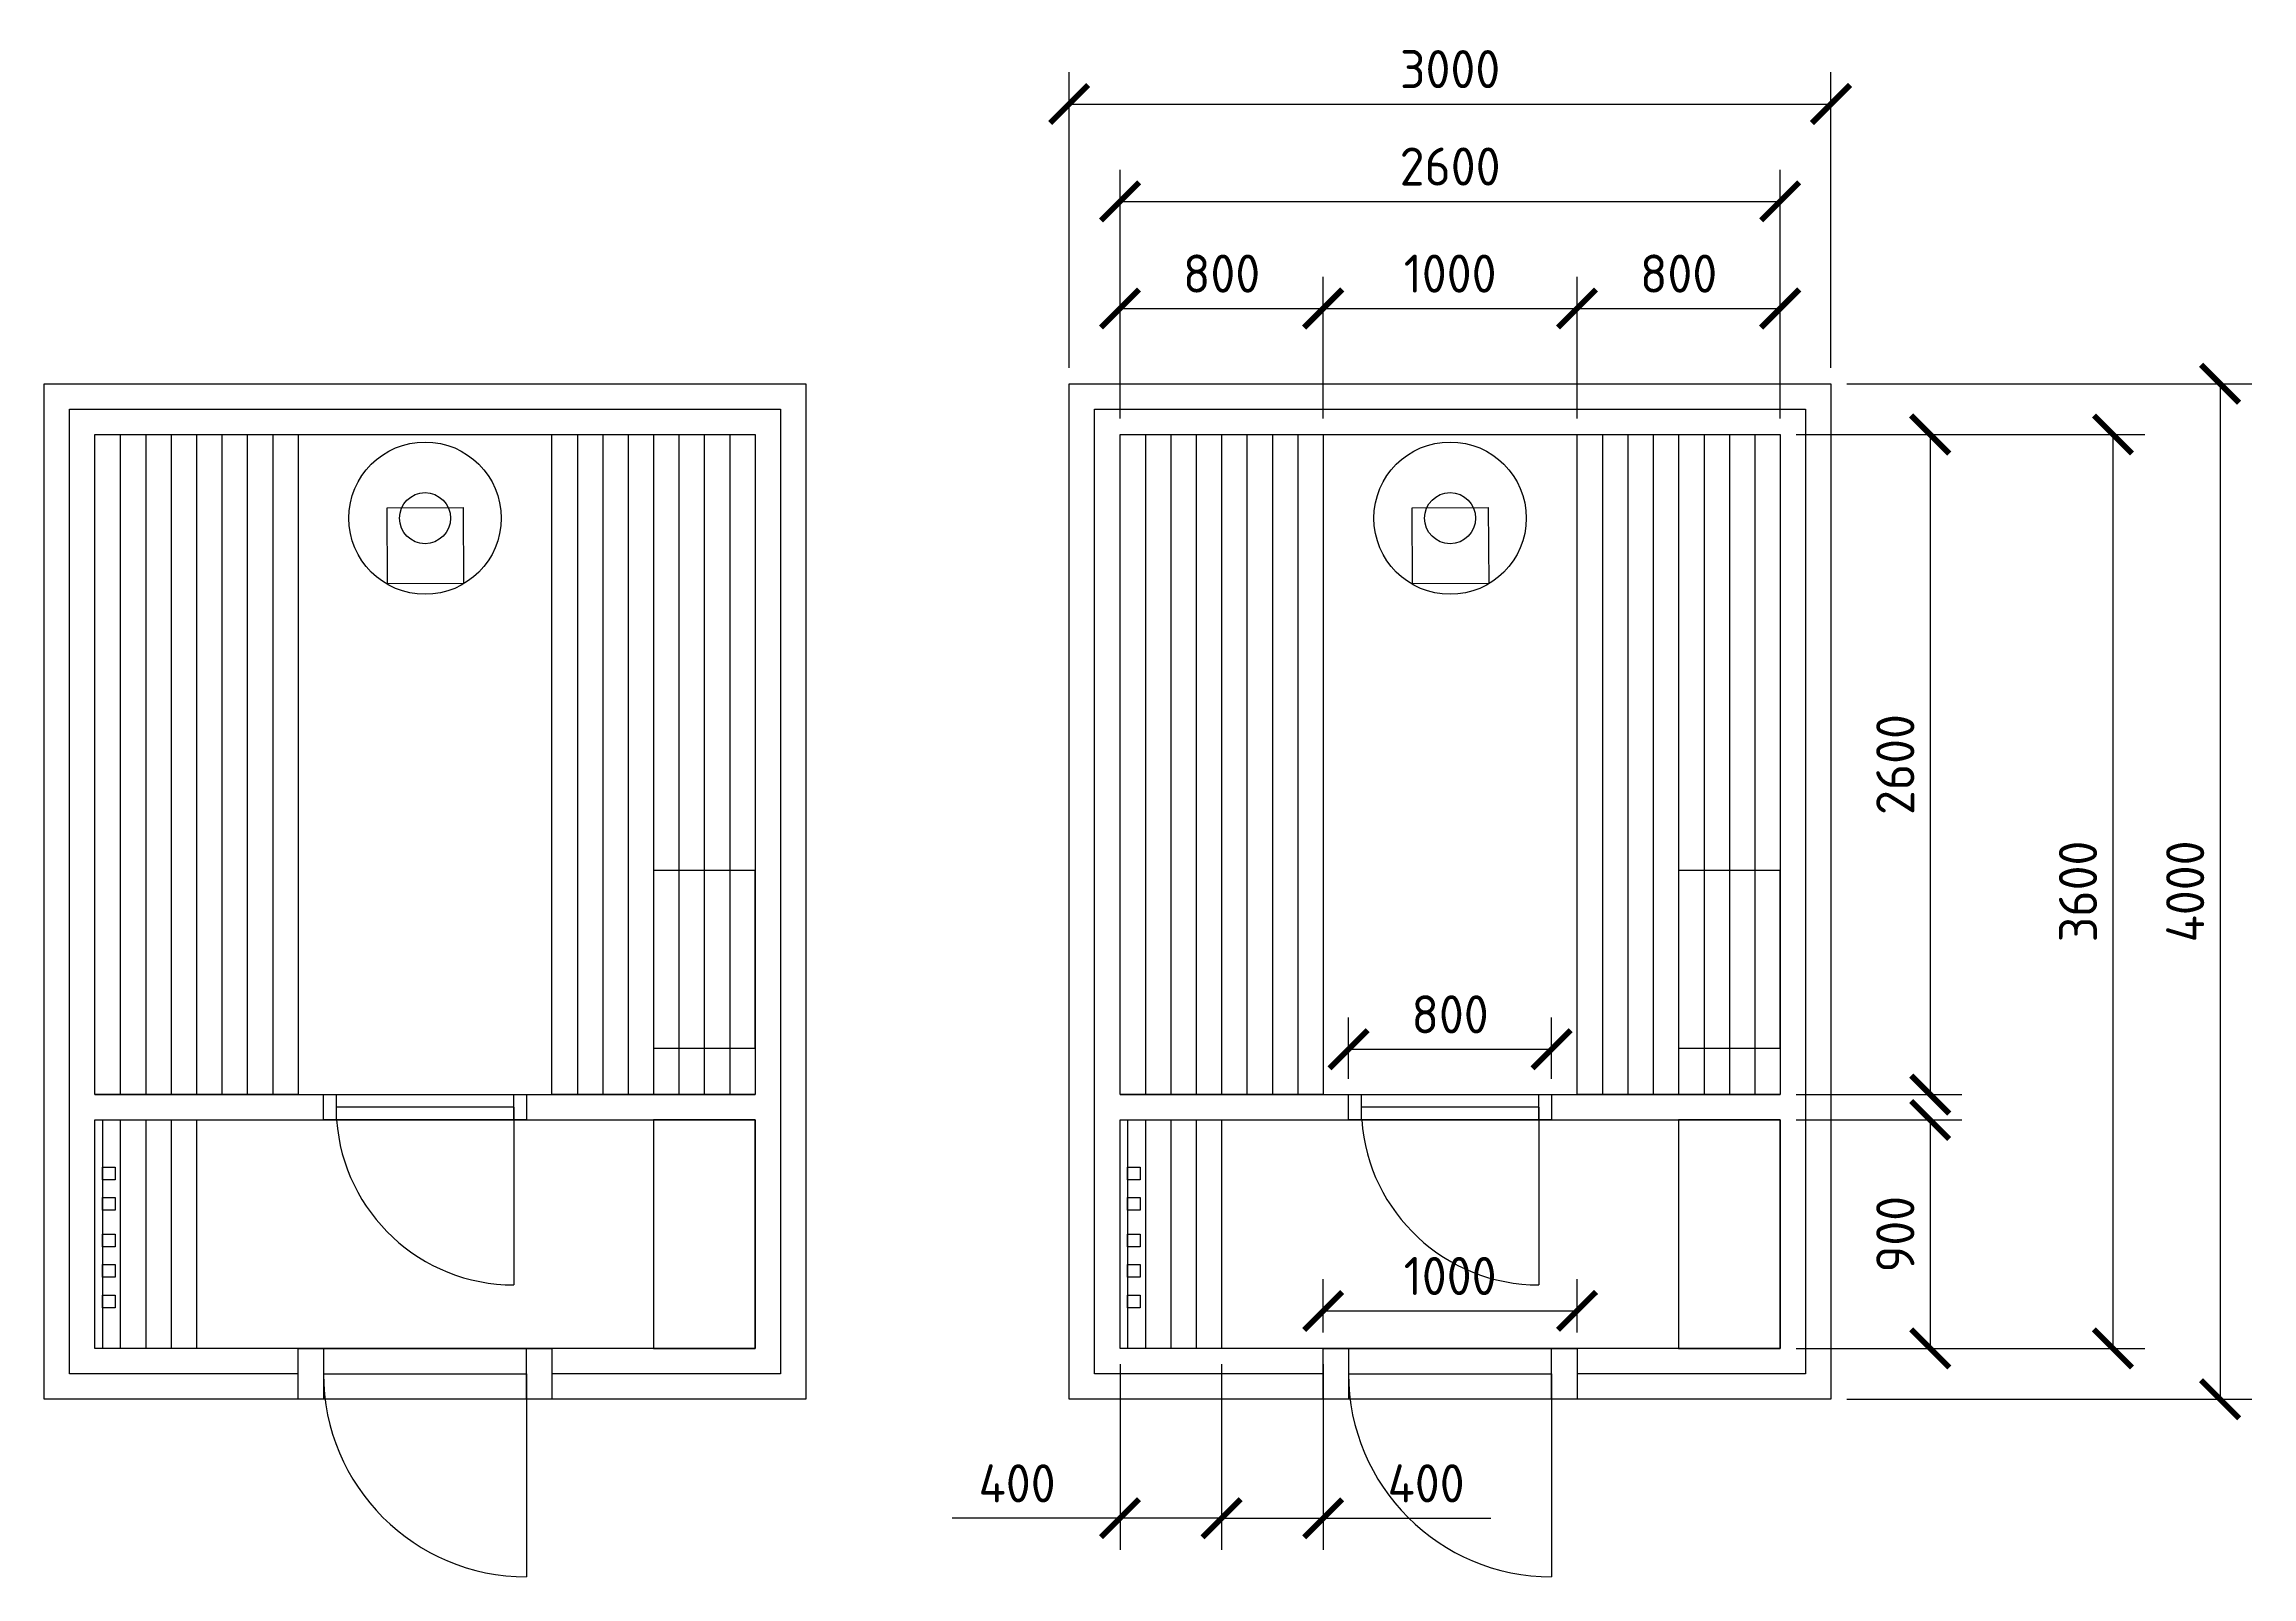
# Model space of a CAD drawing. Header units: millimetres. Extents: x -14813 to 141433, y -60308 to 84383.
# Drawn here: x -9924 to -1229, y 6888 to 12926 of the extents above; entities that cross this region are included whole.
import ezdxf

# ---------------------------------------------------------------- set-up
doc = ezdxf.new("R2010")
doc.units = ezdxf.units.MM
for name, color, linetype, lineweight in [('двери', 5, 'Continuous', 25), ('мебель', 44, 'Continuous', 25), ('оборудование', 30, 'Continuous', 25), ('размер', 1, 'Continuous', 25), ('стены', 7, 'Continuous', 25)]:
    doc.layers.add(name, color=color, linetype=linetype, lineweight=lineweight)
doc.styles.add('Аннотативный', font='')
doc.styles.get('Аннотативный').set_extended_font_data('GOST Common')
doc.dimstyles.new('Аннотативный', dxfattribs={"dimscale": 0, "dimtxt": 1.5, "dimasz": 1.5, "dimexe": 1.25, "dimexo": 0.625, "dimtad": 1, "dimdec": 0, "dimtxsty": 'Аннотативный', "dimblk": 'ARCHTICK', "dimcen": 2.5, "dimadec": 0, "dimazin": 0, "dimtfac": 1, "dimtdec": 0, "dimtmove": 0, "dimatfit": 3, "dimldrblk": 'CLOSEDBLANK', "dimfxl": 1, "dimarcsym": 0})

# ---------------------------------------------------------------- blocks, each defined once
blk = doc.blocks.new('_ArchTick')
at = {"color": 0, "linetype": 'ByBlock', "const_width": 0.15}
blk.add_lwpolyline([(-0.5, -0.5), (0.5, 0.5)], dxfattribs=at)
blk = doc.blocks.new('*D119')
at = {"layer": 'Defpoints', "color": 0, "transparency": 16777216}
for p in [(-2886.4, 12689.9), (-5886.4, 11588), (-2886.4, 11588)]:
    blk.add_point(p, dxfattribs=at)
at = {"layer": 'размер', "color": 0, "lineweight": -2, "transparency": 16777216}
for p, q in [((-5886.4, 11650.5), (-5886.4, 12814.9)), ((-2886.4, 11650.5), (-2886.4, 12814.9)), ((-5886.4, 12689.9), (-2886.4, 12689.9))]:
    blk.add_line(p, q, dxfattribs=at)
at = {"layer": 'размер', "color": 0, "lineweight": -2, "transparency": 16777216, "xscale": 150, "yscale": 150, "zscale": 150, "rotation": 180}
blk.add_blockref('_ArchTick', (-5886.4, 12689.9), dxfattribs=at)
at = {"layer": 'размер', "color": 0, "lineweight": -2, "transparency": 16777216, "xscale": 150, "yscale": 150, "zscale": 150}
blk.add_blockref('_ArchTick', (-2886.4, 12689.9), dxfattribs=at)
at = {"layer": 'размер', "color": 0, "transparency": 16777216, "insert": (-4386.4, 12827.4), "char_height": 150, "attachment_point": 5, "style": 'Аннотативный'}
blk.add_mtext('3000', dxfattribs=at)
blk = doc.blocks.new('_ClosedBlank')
at = {"color": 0, "linetype": 'ByBlock', "lineweight": -2}
for p, q in [((-1, 0.2), (0, 0)), ((-1, 0.2), (-1, -0.2)), ((0, 0), (-1, -0.2))]:
    blk.add_line(p, q, dxfattribs=at)
blk = doc.blocks.new('*D120')
at = {"layer": 'Defpoints', "color": 0, "transparency": 16777216}
for p in [(-3086.4, 12306.3), (-5686.4, 11388), (-3086.4, 11388)]:
    blk.add_point(p, dxfattribs=at)
at = {"layer": 'размер', "color": 0, "lineweight": -2, "transparency": 16777216}
for p, q in [((-5686.4, 11450.5), (-5686.4, 12431.3)), ((-3086.4, 11450.5), (-3086.4, 12431.3)), ((-5686.4, 12306.3), (-3086.4, 12306.3))]:
    blk.add_line(p, q, dxfattribs=at)
at = {"layer": 'размер', "color": 0, "lineweight": -2, "transparency": 16777216, "xscale": 150, "yscale": 150, "zscale": 150, "rotation": 180}
blk.add_blockref('_ArchTick', (-5686.4, 12306.3), dxfattribs=at)
at = {"layer": 'размер', "color": 0, "lineweight": -2, "transparency": 16777216, "xscale": 150, "yscale": 150, "zscale": 150}
blk.add_blockref('_ArchTick', (-3086.4, 12306.3), dxfattribs=at)
at = {"layer": 'размер', "color": 0, "transparency": 16777216, "insert": (-4386.4, 12443.8), "char_height": 150, "attachment_point": 5, "style": 'Аннотативный'}
blk.add_mtext('2600', dxfattribs=at)
blk = doc.blocks.new('*D121')
at = {"layer": 'Defpoints', "color": 0, "transparency": 16777216}
for p in [(-4886.4, 11884.4), (-5686.4, 11388), (-4886.4, 11388)]:
    blk.add_point(p, dxfattribs=at)
at = {"layer": 'размер', "color": 0, "lineweight": -2, "transparency": 16777216}
for p, q in [((-5686.4, 11450.5), (-5686.4, 12009.4)), ((-4886.4, 11450.5), (-4886.4, 12009.4)), ((-5686.4, 11884.4), (-4886.4, 11884.4))]:
    blk.add_line(p, q, dxfattribs=at)
at = {"layer": 'размер', "color": 0, "lineweight": -2, "transparency": 16777216, "xscale": 150, "yscale": 150, "zscale": 150, "rotation": 180}
blk.add_blockref('_ArchTick', (-5686.4, 11884.4), dxfattribs=at)
at = {"layer": 'размер', "color": 0, "lineweight": -2, "transparency": 16777216, "xscale": 150, "yscale": 150, "zscale": 150}
blk.add_blockref('_ArchTick', (-4886.4, 11884.4), dxfattribs=at)
at = {"layer": 'размер', "color": 0, "transparency": 16777216, "insert": (-5286.4, 12021.9), "char_height": 150, "attachment_point": 5, "style": 'Аннотативный'}
blk.add_mtext('800', dxfattribs=at)
blk = doc.blocks.new('*D122')
at = {"layer": 'Defpoints', "color": 0, "transparency": 16777216}
for p in [(-3886.4, 11884.4), (-4886.4, 11388), (-3886.4, 11388)]:
    blk.add_point(p, dxfattribs=at)
at = {"layer": 'размер', "color": 0, "lineweight": -2, "transparency": 16777216}
for p, q in [((-4886.4, 11450.5), (-4886.4, 12009.4)), ((-3886.4, 11450.5), (-3886.4, 12009.4)), ((-4886.4, 11884.4), (-3886.4, 11884.4))]:
    blk.add_line(p, q, dxfattribs=at)
at = {"layer": 'размер', "color": 0, "lineweight": -2, "transparency": 16777216, "xscale": 150, "yscale": 150, "zscale": 150, "rotation": 180}
blk.add_blockref('_ArchTick', (-4886.4, 11884.4), dxfattribs=at)
at = {"layer": 'размер', "color": 0, "lineweight": -2, "transparency": 16777216, "xscale": 150, "yscale": 150, "zscale": 150}
blk.add_blockref('_ArchTick', (-3886.4, 11884.4), dxfattribs=at)
at = {"layer": 'размер', "color": 0, "transparency": 16777216, "insert": (-4386.4, 12021.9), "char_height": 150, "attachment_point": 5, "style": 'Аннотативный'}
blk.add_mtext('1000', dxfattribs=at)
blk = doc.blocks.new('*D123')
at = {"layer": 'Defpoints', "color": 0, "transparency": 16777216}
for p in [(-3086.4, 11884.4), (-3886.4, 11388), (-3086.4, 11388)]:
    blk.add_point(p, dxfattribs=at)
at = {"layer": 'размер', "color": 0, "lineweight": -2, "transparency": 16777216}
for p, q in [((-3886.4, 11450.5), (-3886.4, 12009.4)), ((-3086.4, 11450.5), (-3086.4, 12009.4)), ((-3886.4, 11884.4), (-3086.4, 11884.4))]:
    blk.add_line(p, q, dxfattribs=at)
at = {"layer": 'размер', "color": 0, "lineweight": -2, "transparency": 16777216, "xscale": 150, "yscale": 150, "zscale": 150, "rotation": 180}
blk.add_blockref('_ArchTick', (-3886.4, 11884.4), dxfattribs=at)
at = {"layer": 'размер', "color": 0, "lineweight": -2, "transparency": 16777216, "xscale": 150, "yscale": 150, "zscale": 150}
blk.add_blockref('_ArchTick', (-3086.4, 11884.4), dxfattribs=at)
at = {"layer": 'размер', "color": 0, "transparency": 16777216, "insert": (-3486.4, 12021.9), "char_height": 150, "attachment_point": 5, "style": 'Аннотативный'}
blk.add_mtext('800', dxfattribs=at)
blk = doc.blocks.new('*D124')
at = {"layer": 'Defpoints', "color": 0, "transparency": 16777216}
for p in [(-3086.4, 11388), (-3086.4, 7788), (-1775.9, 7788)]:
    blk.add_point(p, dxfattribs=at)
at = {"layer": 'размер', "color": 0, "lineweight": -2, "transparency": 16777216}
for p, q in [((-3023.9, 11388), (-1650.9, 11388)), ((-1775.9, 11388), (-1775.9, 7788)), ((-3023.9, 7788), (-1650.9, 7788))]:
    blk.add_line(p, q, dxfattribs=at)
at = {"layer": 'размер', "color": 0, "lineweight": -2, "transparency": 16777216, "xscale": 150, "yscale": 150, "zscale": 150}
for p, rotation in [((-1775.9, 11388), 90), ((-1775.9, 7788), 270)]:
    blk.add_blockref('_ArchTick', p, dxfattribs=dict(at, rotation=rotation))
at = {"layer": 'размер', "color": 0, "transparency": 16777216, "insert": (-1913.4, 9588), "char_height": 150, "attachment_point": 5, "rotation": 90, "style": 'Аннотативный'}
blk.add_mtext('3600', dxfattribs=at)
blk = doc.blocks.new('*D125')
at = {"layer": 'Defpoints', "color": 0, "transparency": 16777216}
for p in [(-2886.4, 11588), (-2886.4, 7588), (-1353.8, 7588)]:
    blk.add_point(p, dxfattribs=at)
at = {"layer": 'размер', "color": 0, "lineweight": -2, "transparency": 16777216}
for p, q in [((-2823.9, 11588), (-1228.8, 11588)), ((-1353.8, 11588), (-1353.8, 7588)), ((-2823.9, 7588), (-1228.8, 7588))]:
    blk.add_line(p, q, dxfattribs=at)
at = {"layer": 'размер', "color": 0, "lineweight": -2, "transparency": 16777216, "xscale": 150, "yscale": 150, "zscale": 150}
for p, rotation in [((-1353.8, 11588), 90), ((-1353.8, 7588), 270)]:
    blk.add_blockref('_ArchTick', p, dxfattribs=dict(at, rotation=rotation))
at = {"layer": 'размер', "color": 0, "transparency": 16777216, "insert": (-1491.3, 9588), "char_height": 150, "attachment_point": 5, "rotation": 90, "style": 'Аннотативный'}
blk.add_mtext('4000', dxfattribs=at)
blk = doc.blocks.new('*D126')
at = {"layer": 'Defpoints', "color": 0, "transparency": 16777216}
for p in [(-3086.4, 11388), (-3086.4, 8788), (-2495.5, 8788)]:
    blk.add_point(p, dxfattribs=at)
at = {"layer": 'размер', "color": 0, "lineweight": -2, "transparency": 16777216}
for p, q in [((-3023.9, 11388), (-2370.5, 11388)), ((-2495.5, 11388), (-2495.5, 8788)), ((-3023.9, 8788), (-2370.5, 8788))]:
    blk.add_line(p, q, dxfattribs=at)
at = {"layer": 'размер', "color": 0, "lineweight": -2, "transparency": 16777216, "xscale": 150, "yscale": 150, "zscale": 150}
for p, rotation in [((-2495.5, 11388), 90), ((-2495.5, 8788), 270)]:
    blk.add_blockref('_ArchTick', p, dxfattribs=dict(at, rotation=rotation))
at = {"layer": 'размер', "color": 0, "transparency": 16777216, "insert": (-2633, 10088), "char_height": 150, "attachment_point": 5, "rotation": 90, "style": 'Аннотативный'}
blk.add_mtext('2600', dxfattribs=at)
blk = doc.blocks.new('*D127')
at = {"layer": 'Defpoints', "color": 0, "transparency": 16777216}
for p in [(-3086.4, 8688), (-3086.4, 7788), (-2495.5, 7788)]:
    blk.add_point(p, dxfattribs=at)
at = {"layer": 'размер', "color": 0, "lineweight": -2, "transparency": 16777216}
for p, q in [((-3023.9, 8688), (-2370.5, 8688)), ((-2495.5, 8688), (-2495.5, 7788)), ((-3023.9, 7788), (-2370.5, 7788))]:
    blk.add_line(p, q, dxfattribs=at)
at = {"layer": 'размер', "color": 0, "lineweight": -2, "transparency": 16777216, "xscale": 150, "yscale": 150, "zscale": 150}
for p, rotation in [((-2495.5, 8688), 90), ((-2495.5, 7788), 270)]:
    blk.add_blockref('_ArchTick', p, dxfattribs=dict(at, rotation=rotation))
at = {"layer": 'размер', "color": 0, "transparency": 16777216, "insert": (-2633, 8238), "char_height": 150, "attachment_point": 5, "rotation": 90, "style": 'Аннотативный'}
blk.add_mtext('900', dxfattribs=at)
blk = doc.blocks.new('*D128')
at = {"layer": 'Defpoints', "color": 0, "transparency": 16777216}
for p in [(-3986.4, 8966.4), (-4786.4, 8788), (-3986.4, 8788)]:
    blk.add_point(p, dxfattribs=at)
at = {"layer": 'размер', "color": 0, "lineweight": -2, "transparency": 16777216}
for p, q in [((-4786.4, 8850.5), (-4786.4, 9091.4)), ((-3986.4, 8850.5), (-3986.4, 9091.4)), ((-4786.4, 8966.4), (-3986.4, 8966.4))]:
    blk.add_line(p, q, dxfattribs=at)
at = {"layer": 'размер', "color": 0, "lineweight": -2, "transparency": 16777216, "xscale": 150, "yscale": 150, "zscale": 150, "rotation": 180}
blk.add_blockref('_ArchTick', (-4786.4, 8966.4), dxfattribs=at)
at = {"layer": 'размер', "color": 0, "lineweight": -2, "transparency": 16777216, "xscale": 150, "yscale": 150, "zscale": 150}
blk.add_blockref('_ArchTick', (-3986.4, 8966.4), dxfattribs=at)
at = {"layer": 'размер', "color": 0, "transparency": 16777216, "insert": (-4386.4, 9103.9), "char_height": 150, "attachment_point": 5, "style": 'Аннотативный'}
blk.add_mtext('800', dxfattribs=at)
blk = doc.blocks.new('*D129')
at = {"layer": 'Defpoints', "color": 0, "transparency": 16777216}
for p in [(-5686.4, 7788), (-5286.4, 7788), (-5686.4, 7118.9)]:
    blk.add_point(p, dxfattribs=at)
at = {"layer": 'размер', "color": 0, "lineweight": -2, "transparency": 16777216}
for p, q in [((-5686.4, 7725.5), (-5686.4, 6993.9)), ((-5286.4, 7725.5), (-5286.4, 6993.9)), ((-5686.4, 7118.9), (-6347.1, 7118.9)), ((-5286.4, 7118.9), (-5686.4, 7118.9))]:
    blk.add_line(p, q, dxfattribs=at)
at = {"layer": 'размер', "color": 0, "lineweight": -2, "transparency": 16777216, "xscale": 150, "yscale": 150, "zscale": 150, "rotation": 180}
blk.add_blockref('_ArchTick', (-5686.4, 7118.9), dxfattribs=at)
at = {"layer": 'размер', "color": 0, "lineweight": -2, "transparency": 16777216, "xscale": 150, "yscale": 150, "zscale": 150}
blk.add_blockref('_ArchTick', (-5286.4, 7118.9), dxfattribs=at)
at = {"layer": 'размер', "color": 0, "transparency": 16777216, "insert": (-6091.8, 7256.4), "char_height": 150, "attachment_point": 5, "style": 'Аннотативный'}
blk.add_mtext('400', dxfattribs=at)
blk = doc.blocks.new('*D130')
at = {"layer": 'Defpoints', "color": 0, "transparency": 16777216}
for p in [(-5286.4, 7788), (-4886.4, 7788), (-4886.4, 7118.9)]:
    blk.add_point(p, dxfattribs=at)
at = {"layer": 'размер', "color": 0, "lineweight": -2, "transparency": 16777216}
for p, q in [((-5286.4, 7725.5), (-5286.4, 6993.9)), ((-4886.4, 7725.5), (-4886.4, 6993.9)), ((-5286.4, 7118.9), (-4886.4, 7118.9)), ((-4886.4, 7118.9), (-4225.7, 7118.9))]:
    blk.add_line(p, q, dxfattribs=at)
at = {"layer": 'размер', "color": 0, "lineweight": -2, "transparency": 16777216, "xscale": 150, "yscale": 150, "zscale": 150, "rotation": 180}
blk.add_blockref('_ArchTick', (-5286.4, 7118.9), dxfattribs=at)
at = {"layer": 'размер', "color": 0, "lineweight": -2, "transparency": 16777216, "xscale": 150, "yscale": 150, "zscale": 150}
blk.add_blockref('_ArchTick', (-4886.4, 7118.9), dxfattribs=at)
at = {"layer": 'размер', "color": 0, "transparency": 16777216, "insert": (-4481, 7256.4), "char_height": 150, "attachment_point": 5, "style": 'Аннотативный'}
blk.add_mtext('400', dxfattribs=at)
blk = doc.blocks.new('*D131')
at = {"layer": 'Defpoints', "color": 0, "transparency": 16777216}
for p in [(-3886.4, 7935.7), (-4886.4, 7788), (-3886.4, 7788)]:
    blk.add_point(p, dxfattribs=at)
at = {"layer": 'размер', "color": 0, "lineweight": -2, "transparency": 16777216}
for p, q in [((-4886.4, 7850.5), (-4886.4, 8060.7)), ((-3886.4, 7850.5), (-3886.4, 8060.7)), ((-4886.4, 7935.7), (-3886.4, 7935.7))]:
    blk.add_line(p, q, dxfattribs=at)
at = {"layer": 'размер', "color": 0, "lineweight": -2, "transparency": 16777216, "xscale": 150, "yscale": 150, "zscale": 150, "rotation": 180}
blk.add_blockref('_ArchTick', (-4886.4, 7935.7), dxfattribs=at)
at = {"layer": 'размер', "color": 0, "lineweight": -2, "transparency": 16777216, "xscale": 150, "yscale": 150, "zscale": 150}
blk.add_blockref('_ArchTick', (-3886.4, 7935.7), dxfattribs=at)
at = {"layer": 'размер', "color": 0, "transparency": 16777216, "insert": (-4386.4, 8073.2), "char_height": 150, "attachment_point": 5, "style": 'Аннотативный'}
blk.add_mtext('1000', dxfattribs=at)

msp = doc.modelspace()

# ---------------------------------------------------------------- linework, layer by layer
at = {"layer": 'двери'}
for p, q in [((-8823.6, 7688), (-8023.6, 7688)), ((-8023.6, 7688), (-8023.6, 6888)), ((-4786.4, 7688), (-3986.4, 7688)), ((-3986.4, 7688), (-3986.4, 6888))]:
    msp.add_line(p, q, dxfattribs=at)
for points in [[(-8423.6, 8788), (-8023.6, 8788), (-8023.6, 8688), (-8823.6, 8688), (-8823.6, 8788), (-8023.6, 8788)], [(-8823.6, 8788), (-8773.6, 8788), (-8773.6, 8688), (-8823.6, 8688), (-8823.6, 8788)], [(-8073.6, 8788), (-8023.6, 8788), (-8023.6, 8688), (-8073.6, 8688), (-8073.6, 8788)], [(-4386.4, 8788), (-3986.4, 8788), (-3986.4, 8688), (-4786.4, 8688), (-4786.4, 8788), (-3986.4, 8788)], [(-4786.4, 8788), (-4736.4, 8788), (-4736.4, 8688), (-4786.4, 8688), (-4786.4, 8788)], [(-4036.4, 8788), (-3986.4, 8788), (-3986.4, 8688), (-4036.4, 8688), (-4036.4, 8788)], [(-8073.6, 8738), (-8773.6, 8738)], [(-8073.6, 8738), (-8073.6, 8038)], [(-4036.4, 8738), (-4736.4, 8738)], [(-4036.4, 8738), (-4036.4, 8038)], [(-8423.6, 7788), (-7923.6, 7788), (-7923.6, 7588), (-8923.6, 7588), (-8923.6, 7788), (-7923.6, 7788)], [(-8923.6, 7788), (-8823.6, 7788), (-8823.6, 7588), (-8923.6, 7588), (-8923.6, 7788)], [(-8023.6, 7788), (-7923.6, 7788), (-7923.6, 7588), (-8023.6, 7588), (-8023.6, 7788)], [(-4386.4, 7788), (-3886.4, 7788), (-3886.4, 7588), (-4886.4, 7588), (-4886.4, 7788), (-3886.4, 7788)], [(-4886.4, 7788), (-4786.4, 7788), (-4786.4, 7588), (-4886.4, 7588), (-4886.4, 7788)], [(-3986.4, 7788), (-3886.4, 7788), (-3886.4, 7588), (-3986.4, 7588), (-3986.4, 7788)]]:
    msp.add_lwpolyline(points, dxfattribs=at)
for centre, radius, start in [((-8073.6, 8738), 700, 184.09604), ((-4036.4, 8738), 700, 184.09604), ((-8023.6, 7688), 800, 180), ((-3986.4, 7688), 800, 180)]:
    msp.add_arc(centre, radius, start, 270, dxfattribs=at)
at = {"layer": 'мебель'}
for p, q in [((-9623.6, 11388), (-9623.6, 8788)), ((-9623.6, 11388), (-9623.6, 8788)), ((-9523.6, 11388), (-9523.6, 8788)), ((-9423.6, 11388), (-9423.6, 8788)), ((-9423.6, 11388), (-9423.6, 8788)), ((-9423.6, 11388), (-9423.6, 8788)), ((-9323.6, 11388), (-9323.6, 8788)), ((-9223.6, 11388), (-9223.6, 8788)), ((-9123.6, 11388), (-9123.6, 8788)), ((-9023.6, 11388), (-9023.6, 8788)), ((-7823.6, 11388), (-7823.6, 8788)), ((-7823.6, 11388), (-7823.6, 8788)), ((-7723.6, 11388), (-7723.6, 8788)), ((-7623.6, 11388), (-7623.6, 8788)), ((-7623.6, 11388), (-7623.6, 8788)), ((-7623.6, 11388), (-7623.6, 8788)), ((-7523.6, 11388), (-7523.6, 8788)), ((-7423.6, 11388), (-7423.6, 8788)), ((-7323.6, 11388), (-7323.6, 8788)), ((-7223.6, 11388), (-7223.6, 8788)), ((-5586.4, 11388), (-5586.4, 8788)), ((-5586.4, 11388), (-5586.4, 8788)), ((-5486.4, 11388), (-5486.4, 8788)), ((-5386.4, 11388), (-5386.4, 8788)), ((-5386.4, 11388), (-5386.4, 8788)), ((-5386.4, 11388), (-5386.4, 8788)), ((-5286.4, 11388), (-5286.4, 8788)), ((-5186.4, 11388), (-5186.4, 8788)), ((-5086.4, 11388), (-5086.4, 8788)), ((-4986.4, 11388), (-4986.4, 8788)), ((-3786.4, 11388), (-3786.4, 8788)), ((-3786.4, 11388), (-3786.4, 8788)), ((-3686.4, 11388), (-3686.4, 8788)), ((-3586.4, 11388), (-3586.4, 8788)), ((-3586.4, 11388), (-3586.4, 8788)), ((-3586.4, 11388), (-3586.4, 8788)), ((-3486.4, 11388), (-3486.4, 8788)), ((-3386.4, 11388), (-3386.4, 8788)), ((-3286.4, 11388), (-3286.4, 8788)), ((-3186.4, 11388), (-3186.4, 8788)), ((-9623.6, 8688), (-9623.6, 7788)), ((-9523.6, 8688), (-9523.6, 7788)), ((-9423.6, 8688), (-9423.6, 7788)), ((-5586.4, 8688), (-5586.4, 7788)), ((-5486.4, 8688), (-5486.4, 7788)), ((-5386.4, 8688), (-5386.4, 7788))]:
    msp.add_line(p, q, dxfattribs=at)
for points in [[(-9723.6, 11388), (-8923.6, 11388), (-8923.6, 8788), (-9723.6, 8788), (-9723.6, 11388)], [(-7923.6, 11388), (-7123.6, 11388), (-7123.6, 8788), (-7923.6, 8788), (-7923.6, 11388)], [(-5686.4, 11388), (-4886.4, 11388), (-4886.4, 8788), (-5686.4, 8788), (-5686.4, 11388)], [(-3886.4, 11388), (-3086.4, 11388), (-3086.4, 8788), (-3886.4, 8788), (-3886.4, 11388)], [(-9723.6, 8688), (-9323.6, 8688), (-9323.6, 7788), (-9723.6, 7788), (-9723.6, 8688)], [(-9723.6, 8688), (-9693.6, 8688), (-9693.6, 7788), (-9723.6, 7788), (-9723.6, 8688)], [(-7123.6, 8688), (-7523.6, 8688), (-7523.6, 7788), (-7123.6, 7788), (-7123.6, 8688)], [(-5686.4, 8688), (-5286.4, 8688), (-5286.4, 7788), (-5686.4, 7788), (-5686.4, 8688)], [(-5686.4, 8688), (-5656.4, 8688), (-5656.4, 7788), (-5686.4, 7788), (-5686.4, 8688)], [(-3086.4, 8688), (-3486.4, 8688), (-3486.4, 7788), (-3086.4, 7788), (-3086.4, 8688)], [(-9693.6, 8502.1), (-9643.6, 8502.1), (-9643.6, 8452.1), (-9693.6, 8452.1), (-9693.6, 8502.1)], [(-5656.4, 8502.1), (-5606.4, 8502.1), (-5606.4, 8452.1), (-5656.4, 8452.1), (-5656.4, 8502.1)], [(-9693.6, 8382.1), (-9643.6, 8382.1), (-9643.6, 8332.1), (-9693.6, 8332.1), (-9693.6, 8382.1)], [(-5656.4, 8382.1), (-5606.4, 8382.1), (-5606.4, 8332.1), (-5656.4, 8332.1), (-5656.4, 8382.1)], [(-9693.6, 8238), (-9643.6, 8238), (-9643.6, 8188), (-9693.6, 8188), (-9693.6, 8238)], [(-9693.6, 8238), (-9643.6, 8238), (-9643.6, 8188), (-9693.6, 8188), (-9693.6, 8238)], [(-9693.6, 8238), (-9643.6, 8238), (-9643.6, 8188), (-9693.6, 8188), (-9693.6, 8238)], [(-5656.4, 8238), (-5606.4, 8238), (-5606.4, 8188), (-5656.4, 8188), (-5656.4, 8238)], [(-5656.4, 8238), (-5606.4, 8238), (-5606.4, 8188), (-5656.4, 8188), (-5656.4, 8238)], [(-5656.4, 8238), (-5606.4, 8238), (-5606.4, 8188), (-5656.4, 8188), (-5656.4, 8238)], [(-9693.6, 8118), (-9643.6, 8118), (-9643.6, 8068), (-9693.6, 8068), (-9693.6, 8118)], [(-5656.4, 8118), (-5606.4, 8118), (-5606.4, 8068), (-5656.4, 8068), (-5656.4, 8118)], [(-9693.6, 7998), (-9643.6, 7998), (-9643.6, 7948), (-9693.6, 7948), (-9693.6, 7998)], [(-5656.4, 7998), (-5606.4, 7998), (-5606.4, 7948), (-5656.4, 7948), (-5656.4, 7998)]]:
    msp.add_lwpolyline(points, dxfattribs=at)
at = {"layer": 'оборудование'}
for points in [[(-8573.1, 11099.2), (-8273.1, 11100.6), (-8271.7, 10800.6), (-8571.7, 10799.2), (-8573.1, 11099.2)], [(-4535.9, 11099.2), (-4235.9, 11100.6), (-4234.5, 10800.6), (-4534.5, 10799.2), (-4535.9, 11099.2)], [(-7123.6, 9670.9), (-7523.6, 9670.9), (-7523.6, 8970.9), (-7123.6, 8970.9), (-7123.6, 9670.9)], [(-3086.4, 9670.9), (-3486.4, 9670.9), (-3486.4, 8970.9), (-3086.4, 8970.9), (-3086.4, 9670.9)]]:
    msp.add_lwpolyline(points, dxfattribs=at)
for centre, radius in [((-8423.6, 11058.5), 300), ((-4386.4, 11058.5), 300), ((-8423.6, 11058.5), 100.5), ((-4386.4, 11058.5), 100.5)]:
    msp.add_circle(centre, radius, dxfattribs=at)
at = {"layer": 'стены'}
for points in [[(-9923.6, 11588), (-6923.6, 11588), (-6923.6, 7588), (-9923.6, 7588), (-9923.6, 11588)], [(-5886.4, 11588), (-2886.4, 11588), (-2886.4, 7588), (-5886.4, 7588), (-5886.4, 11588)], [(-8923.6, 7688), (-9823.6, 7688), (-9823.6, 11488), (-7023.6, 11488), (-7023.6, 7688), (-7923.6, 7688)], [(-4886.4, 7688), (-5786.4, 7688), (-5786.4, 11488), (-2986.4, 11488), (-2986.4, 7688), (-3886.4, 7688)], [(-9723.6, 8788), (-9723.6, 11388), (-7123.6, 11388), (-7123.6, 8788)], [(-5686.4, 8788), (-5686.4, 11388), (-3086.4, 11388), (-3086.4, 8788)], [(-9723.6, 8788), (-7123.6, 8788)], [(-5686.4, 8788), (-3086.4, 8788)], [(-7123.6, 8688), (-7123.6, 7788), (-9723.6, 7788), (-9723.6, 8688)], [(-9723.6, 8688), (-7123.6, 8688)], [(-3086.4, 8688), (-3086.4, 7788), (-5686.4, 7788), (-5686.4, 8688)], [(-5686.4, 8688), (-3086.4, 8688)]]:
    msp.add_lwpolyline(points, dxfattribs=at)

# ---------------------------------------------------------------- dimensions: what is measured, and where the dimension line sits
at = {"layer": 'размер'}
for base, p1, p2, picture, middle in [((-2886.4, 12689.9), (-5886.4, 11588), (-2886.4, 11588), '*D119', (-4386.4, 12827.4)), ((-3086.4, 12306.3), (-5686.4, 11388), (-3086.4, 11388), '*D120', (-4386.4, 12443.8)), ((-4886.4, 11884.4), (-5686.4, 11388), (-4886.4, 11388), '*D121', (-5286.4, 12021.9)), ((-3886.4, 11884.4), (-4886.4, 11388), (-3886.4, 11388), '*D122', (-4386.4, 12021.9)), ((-3086.4, 11884.4), (-3886.4, 11388), (-3086.4, 11388), '*D123', (-3486.4, 12021.9)), ((-3986.4, 8966.4), (-4786.4, 8788), (-3986.4, 8788), '*D128', (-4386.4, 9103.9)), ((-3886.4, 7935.7), (-4886.4, 7788), (-3886.4, 7788), '*D131', (-4386.4, 8073.2)), ((-5686.4, 7118.9), (-5286.4, 7788), (-5686.4, 7788), '*D129', (-6091.8, 7256.4)), ((-4886.4, 7118.9), (-5286.4, 7788), (-4886.4, 7788), '*D130', (-4481, 7256.4))]:
    dim = msp.add_linear_dim(base=base, p1=p1, p2=p2, dimstyle='Аннотативный', dxfattribs=at)
    dim.commit()
    dim.dimension.update_dxf_attribs({"geometry": picture, "text_midpoint": middle})
for base, p1, p2, picture, middle in [((-1353.8, 7588), (-2886.4, 11588), (-2886.4, 7588), '*D125', (-1491.3, 9588)), ((-1775.9, 7788), (-3086.4, 11388), (-3086.4, 7788), '*D124', (-1913.4, 9588)), ((-2495.5, 8788), (-3086.4, 11388), (-3086.4, 8788), '*D126', (-2633, 10088)), ((-2495.5, 7788), (-3086.4, 8688), (-3086.4, 7788), '*D127', (-2633, 8238))]:
    dim = msp.add_linear_dim(base=base, p1=p1, p2=p2, angle=90, dimstyle='Аннотативный', dxfattribs=at)
    dim.commit()
    dim.dimension.update_dxf_attribs({"geometry": picture, "text_midpoint": middle})

doc.saveas('drawing.dxf')
